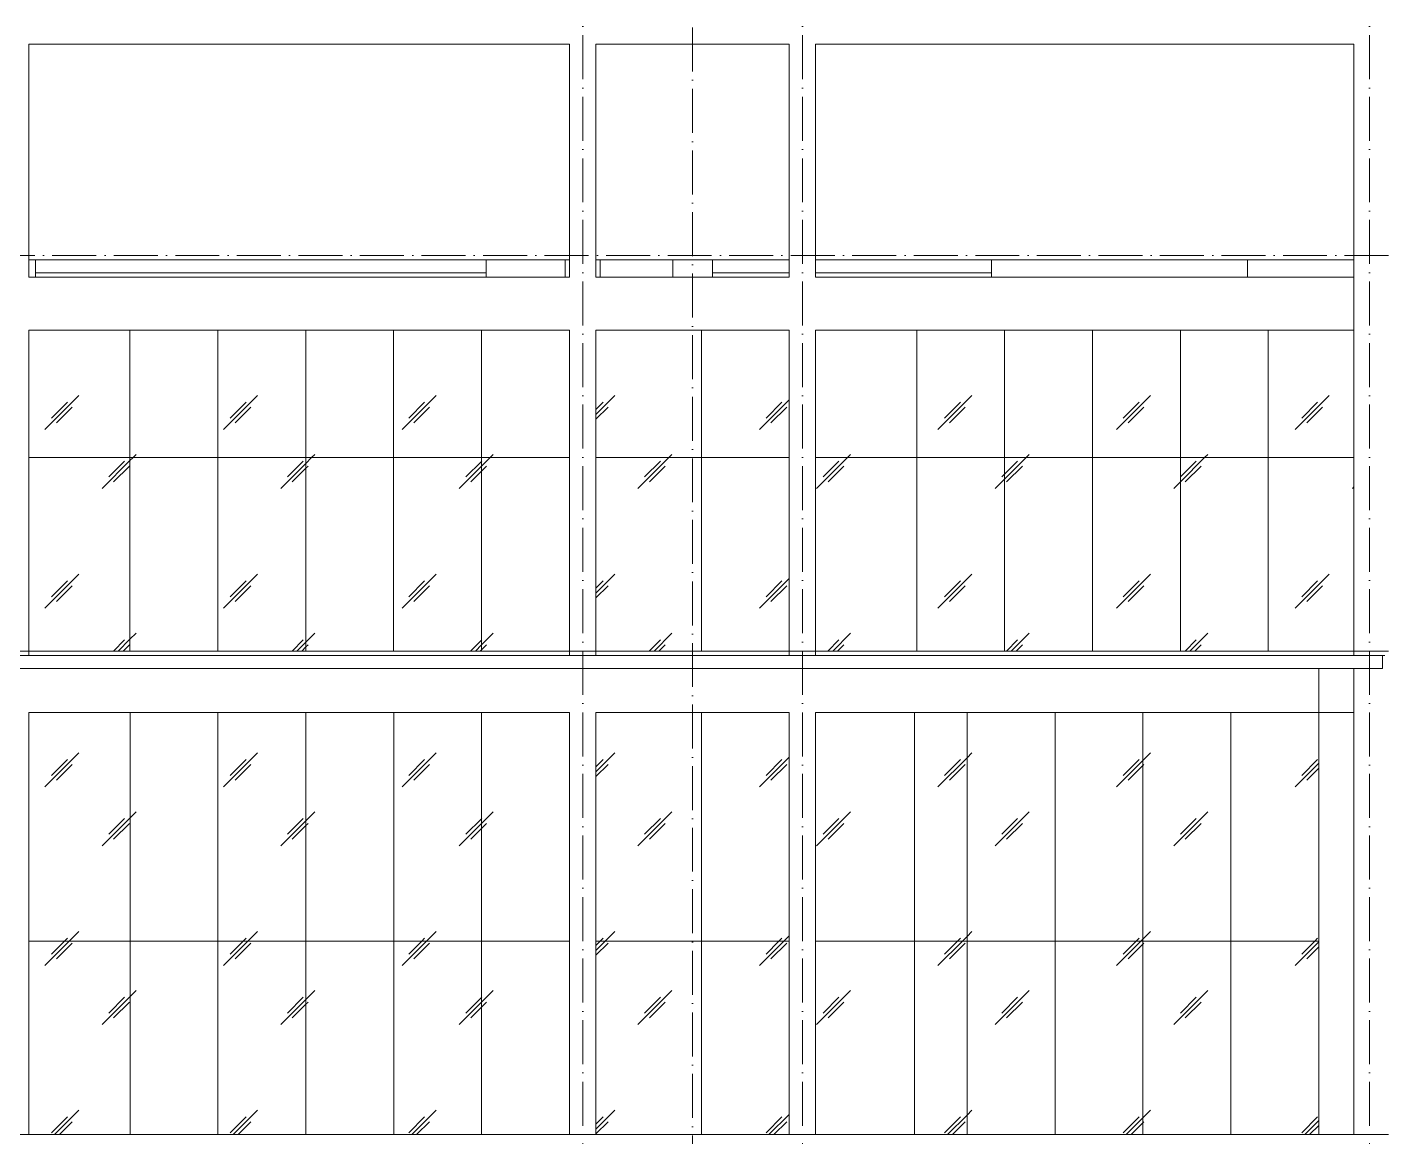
# Model space of a CAD drawing. Header units: millimetres. Extents: x -99196 to 12099, y -10111 to 93550.
# Drawn here: x -16771 to -1335, y 5475 to 18095 of the extents above; entities that cross this region are included whole.
import ezdxf
from ezdxf.xclip import XClip

# ---------------------------------------------------------------- set-up
doc = ezdxf.new("R2010")
doc.units = ezdxf.units.MM
doc.header["$XCLIPFRAME"] = 0
doc.linetypes.add('Grid Line', pattern=[14, 10, -2, 0, -2])
for name, color, linetype, lineweight in [('KINH', 152, 'Continuous', 5), ('NET CAT', 3, 'Continuous', 5), ('NET CATConcrete', 3, 'Continuous', 5), ('NET-THAY', 2, 'Continuous', 15), ('TRUC', 225, 'Continuous', 5)]:
    doc.layers.add(name, color=color, linetype=linetype, lineweight=lineweight)
pattern_1 = [(45, (-36758.4, 1401.6), (0, 2032), [253.59, -2620.09]), (45, (-36813.6, 1456.7), (0, 2032), [253.59, -2620.09]), (45, (-36889.5, 1325.7), (0, 2032), [546.2, -2327.48]), (45, (-38140.2, 2763), (0, 2032), [253.59, -2620.09]), (45, (-38195.4, 2818.2), (0, 2032), [253.59, -2620.09]), (45, (-38271.2, 2687.1), (0, 2032), [546.2, -2327.48])]

# ---------------------------------------------------------------- blocks, each defined once
blk = doc.blocks.new('System Panel - Glazed-V98-MẶT ĐỨNG 14-1')
at = {"layer": 'KINH'}
h = blk.add_hatch(dxfattribs=at)
h.set_pattern_fill('FP_1', color=256, style=0, pattern_type=2)
h.set_pattern_definition(pattern_1)
h.paths.add_polyline_path([(-2076, 5500), (-2076, 7700), (-3076, 7700), (-3076, 5500)], flags=0)
at = {"layer": 'KINH', "color": 250}
for p, q in [((-2076, 7700), (-3076, 7700)), ((-3076, 7700), (-3076, 5500))]:
    blk.add_line(p, q, dxfattribs=at)
blk = doc.blocks.new('System Panel - Glazed-V99-MẶT ĐỨNG 14-1')
at = {"layer": 'KINH'}
h = blk.add_hatch(dxfattribs=at)
h.set_pattern_fill('FP_1', color=256, style=0, pattern_type=2)
h.set_pattern_definition(pattern_1)
h.paths.add_polyline_path([(-8833, 5500), (-8101, 5500), (-8101, 7700), (-9100, 7700), (-9100, 5500)], flags=0)
at = {"layer": 'KINH', "color": 250}
for p, q in [((-8101, 7700), (-9100, 7700)), ((-9100, 7700), (-9100, 5500))]:
    blk.add_line(p, q, dxfattribs=at)
blk = doc.blocks.new('System Panel - Glazed-V100-MẶT ĐỨNG 14-1')
at = {"layer": 'KINH'}
h = blk.add_hatch(dxfattribs=at)
h.set_pattern_fill('FP_1', color=256, style=0, pattern_type=2)
h.set_pattern_definition(pattern_1)
h.paths.add_polyline_path([(-10601, 5500), (-10601, 7700), (-11600, 7700), (-11600, 5500)], flags=0)
at = {"layer": 'KINH', "color": 250}
for p, q in [((-10601, 7700), (-11600, 7700)), ((-11600, 7700), (-11600, 5500))]:
    blk.add_line(p, q, dxfattribs=at)
blk = doc.blocks.new('System Panel - Glazed-V109-MẶT ĐỨNG 14-1')
at = {"layer": 'KINH'}
h = blk.add_hatch(dxfattribs=at)
h.set_pattern_fill('FP_1', color=256, style=0, pattern_type=2)
h.set_pattern_definition(pattern_1)
h.paths.add_polyline_path([(-3076, 5500), (-3076, 7700), (-4076, 7700), (-4076, 5500)], flags=0)
at = {"layer": 'KINH', "color": 250}
for p, q in [((-3076, 7700), (-4076, 7700)), ((-4076, 7700), (-4076, 5500)), ((-3076, 5500), (-3076, 7700))]:
    blk.add_line(p, q, dxfattribs=at)
blk = doc.blocks.new('System Panel - Glazed-V110-MẶT ĐỨNG 14-1')
at = {"layer": 'KINH'}
h = blk.add_hatch(dxfattribs=at)
h.set_pattern_fill('FP_1', color=256, style=0, pattern_type=2)
h.set_pattern_definition(pattern_1)
h.paths.add_polyline_path([(-10100, 5500), (-9100, 5500), (-9100, 7700), (-10300, 7700), (-10300, 5500)], flags=0)
at = {"layer": 'KINH', "color": 250}
for p, q in [((-10100, 7700), (-10300, 7700)), ((-10300, 7700), (-10300, 5500)), ((-9100, 7700), (-10100, 7700)), ((-9100, 5500), (-9100, 7700))]:
    blk.add_line(p, q, dxfattribs=at)
blk = doc.blocks.new('System Panel - Glazed-V111-MẶT ĐỨNG 14-1')
at = {"layer": 'KINH'}
h = blk.add_hatch(dxfattribs=at)
h.set_pattern_fill('FP_1', color=256, style=0, pattern_type=2)
h.set_pattern_definition(pattern_1)
h.paths.add_polyline_path([(-11600, 5500), (-11600, 7700), (-12600, 7700), (-12600, 5500)], flags=0)
at = {"layer": 'KINH', "color": 250}
for p, q in [((-11600, 7700), (-12600, 7700)), ((-12600, 7700), (-12600, 5500)), ((-11600, 5500), (-11600, 7700))]:
    blk.add_line(p, q, dxfattribs=at)
blk = doc.blocks.new('System Panel - Glazed-V112-MẶT ĐỨNG 14-1')
at = {"layer": 'KINH'}
h = blk.add_hatch(dxfattribs=at)
h.set_pattern_fill('FP_1', color=256, style=0, pattern_type=2)
h.set_pattern_definition(pattern_1)
h.paths.add_polyline_path([(-13600, 5500), (-12600, 5500), (-12600, 7700), (-13600, 7700)], flags=0)
at = {"layer": 'KINH', "color": 250}
for p, q in [((-12600, 7700), (-13600, 7700)), ((-13600, 7700), (-13600, 5500)), ((-12600, 5500), (-12600, 7700))]:
    blk.add_line(p, q, dxfattribs=at)
blk = doc.blocks.new('System Panel - Glazed-V113-MẶT ĐỨNG 14-1')
at = {"layer": 'KINH'}
h = blk.add_hatch(dxfattribs=at)
h.set_pattern_fill('FP_1', color=256, style=0, pattern_type=2)
h.set_pattern_definition(pattern_1)
h.paths.add_polyline_path([(-13600, 5500), (-13600, 7700), (-14600, 7700), (-14600, 5500)], flags=0)
at = {"layer": 'KINH', "color": 250}
for p, q in [((-13600, 7700), (-14600, 7700)), ((-14600, 7700), (-14600, 5500)), ((-13600, 5500), (-13600, 7700))]:
    blk.add_line(p, q, dxfattribs=at)
blk = doc.blocks.new('System Panel - Glazed-V114-MẶT ĐỨNG 14-1')
at = {"layer": 'KINH'}
h = blk.add_hatch(dxfattribs=at)
h.set_pattern_fill('FP_1', color=256, style=0, pattern_type=2)
h.set_pattern_definition(pattern_1)
h.paths.add_polyline_path([(-14600, 5500), (-14600, 7700), (-15600, 7700), (-15600, 5500)], flags=0)
at = {"layer": 'KINH', "color": 250}
for p, q in [((-14600, 7700), (-15600, 7700)), ((-15600, 7700), (-15600, 5500)), ((-14600, 5500), (-14600, 7700))]:
    blk.add_line(p, q, dxfattribs=at)
blk = doc.blocks.new('System Panel - Glazed-V115-MẶT ĐỨNG 14-1')
at = {"layer": 'KINH'}
h = blk.add_hatch(dxfattribs=at)
h.set_pattern_fill('FP_1', color=256, style=0, pattern_type=2)
h.set_pattern_definition(pattern_1)
h.paths.add_polyline_path([(-16739, 5500), (-15600, 5500), (-15600, 7700), (-16751, 7700), (-16751, 5500)], flags=0)
at = {"layer": 'KINH', "color": 250}
for p, q in [((-16600, 7700), (-16751, 7700)), ((-15600, 7700), (-16600, 7700)), ((-15600, 5500), (-15600, 7700))]:
    blk.add_line(p, q, dxfattribs=at)
blk = doc.blocks.new('System Panel - Glazed-V132-MẶT ĐỨNG 14-1')
at = {"layer": 'KINH'}
h = blk.add_hatch(dxfattribs=at)
h.set_pattern_fill('FP_1', color=256, style=0, pattern_type=2)
h.set_pattern_definition(pattern_1)
h.paths.add_polyline_path([(-11600, 7700), (-10601, 7700), (-10601, 10300), (-11600, 10300), (-11600, 7942)], flags=0)
at = {"layer": 'KINH', "color": 250}
for p, q in [((-11600, 10300), (-11600, 7700)), ((-11600, 7700), (-10601, 7700))]:
    blk.add_line(p, q, dxfattribs=at)
blk = doc.blocks.new('System Panel - Glazed-V133-MẶT ĐỨNG 14-1')
at = {"layer": 'KINH'}
h = blk.add_hatch(dxfattribs=at)
h.set_pattern_fill('FP_1', color=256, style=0, pattern_type=2)
h.set_pattern_definition(pattern_1)
h.paths.add_polyline_path([(-11600, 7700), (-11600, 10300), (-12600, 10300), (-12600, 7700)], flags=0)
at = {"layer": 'KINH', "color": 250}
for p, q in [((-12600, 10300), (-12600, 7700)), ((-11600, 7700), (-11600, 10300)), ((-12600, 7700), (-11600, 7700))]:
    blk.add_line(p, q, dxfattribs=at)
blk = doc.blocks.new('System Panel - Glazed-V134-MẶT ĐỨNG 14-1')
at = {"layer": 'KINH'}
h = blk.add_hatch(dxfattribs=at)
h.set_pattern_fill('FP_1', color=256, style=0, pattern_type=2)
h.set_pattern_definition(pattern_1)
h.paths.add_polyline_path([(-12600, 7700), (-12600, 10300), (-13600, 10300), (-13600, 7700), (-12786, 7700)], flags=0)
at = {"layer": 'KINH', "color": 250}
for p, q in [((-13600, 10300), (-13600, 7700)), ((-12600, 7700), (-12600, 10300)), ((-13600, 7700), (-12600, 7700))]:
    blk.add_line(p, q, dxfattribs=at)
blk = doc.blocks.new('System Panel - Glazed-V135-MẶT ĐỨNG 14-1')
at = {"layer": 'KINH'}
h = blk.add_hatch(dxfattribs=at)
h.set_pattern_fill('FP_1', color=256, style=0, pattern_type=2)
h.set_pattern_definition(pattern_1)
h.paths.add_polyline_path([(-13600, 7700), (-13600, 10300), (-14600, 10300), (-14600, 7700)], flags=0)
at = {"layer": 'KINH', "color": 250}
for p, q in [((-14600, 10300), (-14600, 7700)), ((-13600, 7700), (-13600, 10300)), ((-14600, 7700), (-13600, 7700))]:
    blk.add_line(p, q, dxfattribs=at)
blk = doc.blocks.new('System Panel - Glazed-V136-MẶT ĐỨNG 14-1')
at = {"layer": 'KINH'}
h = blk.add_hatch(dxfattribs=at)
h.set_pattern_fill('FP_1', color=256, style=0, pattern_type=2)
h.set_pattern_definition(pattern_1)
h.paths.add_polyline_path([(-14600, 7700), (-14600, 10300), (-15600, 10300), (-15600, 7700)], flags=0)
at = {"layer": 'KINH', "color": 250}
for p, q in [((-15600, 10300), (-15600, 7700)), ((-14600, 7700), (-14600, 10300)), ((-15600, 7700), (-14600, 7700))]:
    blk.add_line(p, q, dxfattribs=at)
blk = doc.blocks.new('System Panel - Glazed-V137-MẶT ĐỨNG 14-1')
at = {"layer": 'KINH'}
h = blk.add_hatch(dxfattribs=at)
h.set_pattern_fill('FP_1', color=256, style=0, pattern_type=2)
h.set_pattern_definition(pattern_1)
h.paths.add_polyline_path([(-16600, 7700), (-15600, 7700), (-15600, 10300), (-16751, 10300), (-16751, 7700), (-16739, 7700)], flags=0)
at = {"layer": 'KINH', "color": 250}
for p, q in [((-15600, 7700), (-15600, 10300)), ((-16751, 7700), (-16600, 7700)), ((-16600, 7700), (-15600, 7700))]:
    blk.add_line(p, q, dxfattribs=at)
blk = doc.blocks.new('System Panel - Glazed-V138-MẶT ĐỨNG 14-1')
at = {"layer": 'KINH'}
h = blk.add_hatch(dxfattribs=at)
h.set_pattern_fill('FP_1', color=256, style=0, pattern_type=2)
h.set_pattern_definition(pattern_1)
h.paths.add_polyline_path([(-8833, 7700), (-8101, 7700), (-8101, 10300), (-9100, 10300), (-9100, 7700)], flags=0)
at = {"layer": 'KINH', "color": 250}
for p, q in [((-9100, 10300), (-9100, 7700)), ((-9100, 7700), (-8101, 7700))]:
    blk.add_line(p, q, dxfattribs=at)
blk = doc.blocks.new('System Panel - Glazed-V139-MẶT ĐỨNG 14-1')
at = {"layer": 'KINH'}
h = blk.add_hatch(dxfattribs=at)
h.set_pattern_fill('FP_1', color=256, style=0, pattern_type=2)
h.set_pattern_definition(pattern_1)
h.paths.add_polyline_path([(-9100, 7700), (-9100, 10300), (-10300, 10300), (-10300, 7700), (-10100, 7700)], flags=0)
at = {"layer": 'KINH', "color": 250}
for p, q in [((-10300, 10300), (-10300, 7700)), ((-9100, 7700), (-9100, 10300)), ((-10300, 7700), (-10100, 7700)), ((-10100, 7700), (-9100, 7700))]:
    blk.add_line(p, q, dxfattribs=at)
blk = doc.blocks.new('System Panel - Glazed-V140-MẶT ĐỨNG 14-1')
at = {"layer": 'KINH'}
h = blk.add_hatch(dxfattribs=at)
h.set_pattern_fill('FP_1', color=256, style=0, pattern_type=2)
h.set_pattern_definition(pattern_1)
h.paths.add_polyline_path([(-2076, 7700), (-2076, 10300), (-3076, 10300), (-3076, 7700)], flags=0)
at = {"layer": 'KINH', "color": 250}
for p, q in [((-3076, 10300), (-3076, 7700)), ((-3076, 7700), (-2076, 7700))]:
    blk.add_line(p, q, dxfattribs=at)
blk = doc.blocks.new('System Panel - Glazed-V141-MẶT ĐỨNG 14-1')
at = {"layer": 'KINH'}
h = blk.add_hatch(dxfattribs=at)
h.set_pattern_fill('FP_1', color=256, style=0, pattern_type=2)
h.set_pattern_definition(pattern_1)
h.paths.add_polyline_path([(-3076, 7700), (-3076, 10300), (-4076, 10300), (-4076, 7700)], flags=0)
at = {"layer": 'KINH', "color": 250}
for p, q in [((-4076, 10300), (-4076, 7700)), ((-3076, 7700), (-3076, 10300)), ((-4076, 7700), (-3076, 7700))]:
    blk.add_line(p, q, dxfattribs=at)
blk = doc.blocks.new('System Panel - Glazed-V142-MẶT ĐỨNG 14-1')
at = {"layer": 'KINH'}
h = blk.add_hatch(dxfattribs=at)
h.set_pattern_fill('FP_1', color=256, style=0, pattern_type=2)
h.set_pattern_definition(pattern_1)
h.paths.add_polyline_path([(-5076, 5500), (-4076, 5500), (-4076, 7700), (-5076, 7700)], flags=0)
at = {"layer": 'KINH', "color": 250}
for p, q in [((-4076, 7700), (-5076, 7700)), ((-5076, 7700), (-5076, 5500)), ((-4076, 5500), (-4076, 7700))]:
    blk.add_line(p, q, dxfattribs=at)
blk = doc.blocks.new('System Panel - Glazed-V143-MẶT ĐỨNG 14-1')
at = {"layer": 'KINH'}
h = blk.add_hatch(dxfattribs=at)
h.set_pattern_fill('FP_1', color=256, style=0, pattern_type=2)
h.set_pattern_definition(pattern_1)
h.paths.add_polyline_path([(-4879, 7700), (-4076, 7700), (-4076, 10300), (-5076, 10300), (-5076, 7700)], flags=0)
at = {"layer": 'KINH', "color": 250}
for p, q in [((-5076, 10300), (-5076, 7700)), ((-4076, 7700), (-4076, 10300)), ((-5076, 7700), (-4076, 7700))]:
    blk.add_line(p, q, dxfattribs=at)
blk = doc.blocks.new('System Panel - Glazed-V144-MẶT ĐỨNG 14-1')
at = {"layer": 'KINH'}
h = blk.add_hatch(dxfattribs=at)
h.set_pattern_fill('FP_1', color=256, style=0, pattern_type=2)
h.set_pattern_definition(pattern_1)
h.paths.add_polyline_path([(-5076, 5500), (-5076, 7700), (-6076, 7700), (-6076, 5500)], flags=0)
at = {"layer": 'KINH', "color": 250}
for p, q in [((-5076, 7700), (-6076, 7700)), ((-6076, 7700), (-6076, 5500)), ((-5076, 5500), (-5076, 7700))]:
    blk.add_line(p, q, dxfattribs=at)
blk = doc.blocks.new('System Panel - Glazed-V145-MẶT ĐỨNG 14-1')
at = {"layer": 'KINH'}
h = blk.add_hatch(dxfattribs=at)
h.set_pattern_fill('FP_1', color=256, style=0, pattern_type=2)
h.set_pattern_definition(pattern_1)
h.paths.add_polyline_path([(-5076, 7700), (-5076, 10300), (-6076, 10300), (-6076, 7700)], flags=0)
at = {"layer": 'KINH', "color": 250}
for p, q in [((-6076, 10300), (-6076, 7700)), ((-5076, 7700), (-5076, 10300)), ((-6076, 7700), (-5076, 7700))]:
    blk.add_line(p, q, dxfattribs=at)
blk = doc.blocks.new('System Panel - Glazed-464995-MẶT ĐỨNG 14-1')
at = {"layer": 'KINH'}
h = blk.add_hatch(dxfattribs=at)
h.set_pattern_fill('FP_1', color=256, style=0, pattern_type=2)
h.set_pattern_definition(pattern_1)
h.paths.add_polyline_path([(-6076, 5500), (-6076, 7700), (-6676, 7700), (-6676, 5500)], flags=0)
at = {"layer": 'KINH', "color": 250}
for p, q in [((-6076, 7700), (-6676, 7700)), ((-6676, 7700), (-6676, 5500)), ((-6076, 5500), (-6076, 7700))]:
    blk.add_line(p, q, dxfattribs=at)
blk = doc.blocks.new('System Panel - Glazed-503890-MẶT ĐỨNG 14-1')
at = {"layer": 'KINH'}
h = blk.add_hatch(dxfattribs=at)
h.set_pattern_fill('FP_1', color=256, style=0, pattern_type=2)
h.set_pattern_definition(pattern_1)
h.paths.add_polyline_path([(-6676, 7700), (-6076, 7700), (-6076, 10300), (-6676, 10300), (-6676, 7942)], flags=0)
at = {"layer": 'KINH', "color": 250}
for p, q in [((-6676, 10300), (-6676, 7700)), ((-6076, 7700), (-6076, 10300)), ((-6676, 7700), (-6076, 7700))]:
    blk.add_line(p, q, dxfattribs=at)
blk = doc.blocks.new('System Panel - Glazed-790185-MẶT ĐỨNG 14-1')
at = {"layer": 'KINH'}
h = blk.add_hatch(dxfattribs=at)
h.set_pattern_fill('FP_1', color=256, style=0, pattern_type=2)
h.set_pattern_definition(pattern_1)
h.paths.add_polyline_path([(-6676, 5500), (-6676, 7700), (-7801, 7700), (-7801, 5500)], flags=0)
at = {"layer": 'KINH', "color": 250}
for p, q in [((-6676, 7700), (-7801, 7700)), ((-6676, 5500), (-6676, 7700))]:
    blk.add_line(p, q, dxfattribs=at)
blk = doc.blocks.new('System Panel - Glazed-790186-MẶT ĐỨNG 14-1')
at = {"layer": 'KINH'}
h = blk.add_hatch(dxfattribs=at)
h.set_pattern_fill('FP_1', color=256, style=0, pattern_type=2)
h.set_pattern_definition(pattern_1)
h.paths.add_polyline_path([(-6676, 7700), (-6676, 10300), (-7801, 10300), (-7801, 7700)], flags=0)
at = {"layer": 'KINH', "color": 250}
for p, q in [((-6676, 7700), (-6676, 10300)), ((-7801, 7700), (-6676, 7700))]:
    blk.add_line(p, q, dxfattribs=at)
blk = doc.blocks.new('System Panel - Glazed-V204-MẶT ĐỨNG 14-1')
at = {"layer": 'KINH'}
h = blk.add_hatch(dxfattribs=at)
h.set_pattern_fill('FP_1', color=256, style=0, pattern_type=2)
h.set_pattern_definition(pattern_1)
h.paths.add_polyline_path([(-1676, 11000), (-1676, 13200), (-2650, 13200), (-2650, 11000)], flags=0)
at = {"layer": 'KINH', "color": 250}
for p, q in [((-1676, 13200), (-2650, 13200)), ((-2650, 13200), (-2650, 11000))]:
    blk.add_line(p, q, dxfattribs=at)
blk = doc.blocks.new('System Panel - Glazed-V205-MẶT ĐỨNG 14-1')
at = {"layer": 'KINH'}
h = blk.add_hatch(dxfattribs=at)
h.set_pattern_fill('FP_1', color=256, style=0, pattern_type=2)
h.set_pattern_definition(pattern_1)
h.paths.add_polyline_path([(-8833, 11000), (-8101, 11000), (-8101, 13200), (-9100, 13200), (-9100, 11000)], flags=0)
at = {"layer": 'KINH', "color": 250}
for p, q in [((-8101, 13200), (-9100, 13200)), ((-9100, 13200), (-9100, 11000))]:
    blk.add_line(p, q, dxfattribs=at)
blk = doc.blocks.new('System Panel - Glazed-V206-MẶT ĐỨNG 14-1')
at = {"layer": 'KINH'}
h = blk.add_hatch(dxfattribs=at)
h.set_pattern_fill('FP_1', color=256, style=0, pattern_type=2)
h.set_pattern_definition(pattern_1)
h.paths.add_polyline_path([(-10601, 11000), (-10601, 13200), (-11601, 13200), (-11601, 11000)], flags=0)
at = {"layer": 'KINH', "color": 250}
for p, q in [((-10601, 13200), (-11601, 13200)), ((-11601, 13200), (-11601, 11000))]:
    blk.add_line(p, q, dxfattribs=at)
blk = doc.blocks.new('System Panel - Glazed-V215-MẶT ĐỨNG 14-1')
at = {"layer": 'KINH'}
h = blk.add_hatch(dxfattribs=at)
h.set_pattern_fill('FP_1', color=256, style=0, pattern_type=2)
h.set_pattern_definition(pattern_1)
h.paths.add_polyline_path([(-3650, 11000), (-2650, 11000), (-2650, 13200), (-3650, 13200), (-3650, 11358)], flags=0)
at = {"layer": 'KINH', "color": 250}
for p, q in [((-2650, 13200), (-3650, 13200)), ((-3650, 13200), (-3650, 11000)), ((-2650, 11000), (-2650, 13200))]:
    blk.add_line(p, q, dxfattribs=at)
blk = doc.blocks.new('System Panel - Glazed-V216-MẶT ĐỨNG 14-1')
at = {"layer": 'KINH'}
h = blk.add_hatch(dxfattribs=at)
h.set_pattern_fill('FP_1', color=256, style=0, pattern_type=2)
h.set_pattern_definition(pattern_1)
h.paths.add_polyline_path([(-9100, 11000), (-9100, 13200), (-10300, 13200), (-10300, 11000), (-10100, 11000)], flags=0)
at = {"layer": 'KINH', "color": 250}
for p, q in [((-10100, 13200), (-10300, 13200)), ((-10300, 13200), (-10300, 11000)), ((-9100, 13200), (-10100, 13200)), ((-9100, 11000), (-9100, 13200))]:
    blk.add_line(p, q, dxfattribs=at)
blk = doc.blocks.new('System Panel - Glazed-V217-MẶT ĐỨNG 14-1')
at = {"layer": 'KINH'}
h = blk.add_hatch(dxfattribs=at)
h.set_pattern_fill('FP_1', color=256, style=0, pattern_type=2)
h.set_pattern_definition(pattern_1)
h.paths.add_polyline_path([(-11601, 11000), (-11601, 13200), (-12601, 13200), (-12601, 11000)], flags=0)
at = {"layer": 'KINH', "color": 250}
for p, q in [((-11601, 13200), (-12601, 13200)), ((-12601, 13200), (-12601, 11000)), ((-11601, 11000), (-11601, 13200))]:
    blk.add_line(p, q, dxfattribs=at)
blk = doc.blocks.new('System Panel - Glazed-V218-MẶT ĐỨNG 14-1')
at = {"layer": 'KINH'}
h = blk.add_hatch(dxfattribs=at)
h.set_pattern_fill('FP_1', color=256, style=0, pattern_type=2)
h.set_pattern_definition(pattern_1)
h.paths.add_polyline_path([(-13601, 11000), (-12601, 11000), (-12601, 13200), (-13601, 13200), (-13601, 11358)], flags=0)
at = {"layer": 'KINH', "color": 250}
for p, q in [((-12601, 13200), (-13601, 13200)), ((-13601, 13200), (-13601, 11000)), ((-12601, 11000), (-12601, 13200))]:
    blk.add_line(p, q, dxfattribs=at)
blk = doc.blocks.new('System Panel - Glazed-V219-MẶT ĐỨNG 14-1')
at = {"layer": 'KINH'}
h = blk.add_hatch(dxfattribs=at)
h.set_pattern_fill('FP_1', color=256, style=0, pattern_type=2)
h.set_pattern_definition(pattern_1)
h.paths.add_polyline_path([(-13601, 11000), (-13601, 13200), (-14601, 13200), (-14601, 11000)], flags=0)
at = {"layer": 'KINH', "color": 250}
for p, q in [((-13601, 13200), (-14601, 13200)), ((-14601, 13200), (-14601, 11000)), ((-13601, 11000), (-13601, 13200))]:
    blk.add_line(p, q, dxfattribs=at)
blk = doc.blocks.new('System Panel - Glazed-V220-MẶT ĐỨNG 14-1')
at = {"layer": 'KINH'}
h = blk.add_hatch(dxfattribs=at)
h.set_pattern_fill('FP_1', color=256, style=0, pattern_type=2)
h.set_pattern_definition(pattern_1)
h.paths.add_polyline_path([(-14601, 11000), (-14601, 13200), (-15601, 13200), (-15601, 11000)], flags=0)
at = {"layer": 'KINH', "color": 250}
for p, q in [((-14601, 13200), (-15601, 13200)), ((-15601, 13200), (-15601, 11000)), ((-14601, 11000), (-14601, 13200))]:
    blk.add_line(p, q, dxfattribs=at)
blk = doc.blocks.new('System Panel - Glazed-523004-MẶT ĐỨNG 14-1')
at = {"layer": 'KINH'}
h = blk.add_hatch(dxfattribs=at)
h.set_pattern_fill('FP_1', color=256, style=0, pattern_type=2)
h.set_pattern_definition(pattern_1)
h.paths.add_polyline_path([(-16750, 11000), (-15601, 11000), (-15601, 13200), (-16750, 13200), (-16750, 11358)], flags=0)
at = {"layer": 'KINH', "color": 250}
for p, q in [((-16601, 13200), (-16750, 13200)), ((-16750, 13200), (-16750, 11000)), ((-15601, 13200), (-16601, 13200)), ((-15601, 11000), (-15601, 13200))]:
    blk.add_line(p, q, dxfattribs=at)
blk = doc.blocks.new('System Panel - Glazed-V238-MẶT ĐỨNG 14-1')
at = {"layer": 'KINH'}
h = blk.add_hatch(dxfattribs=at)
h.set_pattern_fill('FP_1', color=256, style=0, pattern_type=2)
h.set_pattern_definition(pattern_1)
h.paths.add_polyline_path([(-11326, 13200), (-10601, 13200), (-10601, 14650), (-11601, 14650), (-11601, 13200)], flags=0)
at = {"layer": 'KINH', "color": 250}
for p, q in [((-11601, 14650), (-11601, 13200)), ((-11601, 13200), (-10601, 13200))]:
    blk.add_line(p, q, dxfattribs=at)
blk = doc.blocks.new('System Panel - Glazed-V239-MẶT ĐỨNG 14-1')
at = {"layer": 'KINH'}
h = blk.add_hatch(dxfattribs=at)
h.set_pattern_fill('FP_1', color=256, style=0, pattern_type=2)
h.set_pattern_definition(pattern_1)
h.paths.add_polyline_path([(-11601, 13200), (-11601, 14650), (-12601, 14650), (-12601, 13200)], flags=0)
at = {"layer": 'KINH', "color": 250}
for p, q in [((-12601, 14650), (-12601, 13200)), ((-11601, 13200), (-11601, 14650)), ((-12601, 13200), (-11601, 13200))]:
    blk.add_line(p, q, dxfattribs=at)
blk = doc.blocks.new('System Panel - Glazed-V240-MẶT ĐỨNG 14-1')
at = {"layer": 'KINH'}
h = blk.add_hatch(dxfattribs=at)
h.set_pattern_fill('FP_1', color=256, style=0, pattern_type=2)
h.set_pattern_definition(pattern_1)
h.paths.add_polyline_path([(-12601, 13200), (-12601, 14650), (-13601, 14650), (-13601, 13200)], flags=0)
at = {"layer": 'KINH', "color": 250}
for p, q in [((-13601, 14650), (-13601, 13200)), ((-12601, 13200), (-12601, 14650)), ((-13601, 13200), (-12601, 13200))]:
    blk.add_line(p, q, dxfattribs=at)
blk = doc.blocks.new('System Panel - Glazed-V241-MẶT ĐỨNG 14-1')
at = {"layer": 'KINH'}
h = blk.add_hatch(dxfattribs=at)
h.set_pattern_fill('FP_1', color=256, style=0, pattern_type=2)
h.set_pattern_definition(pattern_1)
h.paths.add_polyline_path([(-13601, 13200), (-13601, 14650), (-14601, 14650), (-14601, 13200)], flags=0)
at = {"layer": 'KINH', "color": 250}
for p, q in [((-14601, 14650), (-14601, 13200)), ((-13601, 13200), (-13601, 14650)), ((-14601, 13200), (-13601, 13200))]:
    blk.add_line(p, q, dxfattribs=at)
blk = doc.blocks.new('System Panel - Glazed-V242-MẶT ĐỨNG 14-1')
at = {"layer": 'KINH'}
h = blk.add_hatch(dxfattribs=at)
h.set_pattern_fill('FP_1', color=256, style=0, pattern_type=2)
h.set_pattern_definition(pattern_1)
h.paths.add_polyline_path([(-14601, 13200), (-14601, 14650), (-15601, 14650), (-15601, 13200)], flags=0)
at = {"layer": 'KINH', "color": 250}
for p, q in [((-15601, 14650), (-15601, 13200)), ((-14601, 13200), (-14601, 14650)), ((-15601, 13200), (-14601, 13200))]:
    blk.add_line(p, q, dxfattribs=at)
blk = doc.blocks.new('System Panel - Glazed-610719-MẶT ĐỨNG 14-1')
at = {"layer": 'KINH'}
h = blk.add_hatch(dxfattribs=at)
h.set_pattern_fill('FP_1', color=256, style=0, pattern_type=2)
h.set_pattern_definition(pattern_1)
h.paths.add_polyline_path([(-16601, 13200), (-15601, 13200), (-15601, 14650), (-16750, 14650), (-16750, 13200), (-16739, 13200)], flags=0)
at = {"layer": 'KINH', "color": 250}
for p, q in [((-16750, 14650), (-16750, 13200)), ((-15601, 13200), (-15601, 14650)), ((-16750, 13200), (-16601, 13200)), ((-16601, 13200), (-15601, 13200))]:
    blk.add_line(p, q, dxfattribs=at)
blk = doc.blocks.new('System Panel - Glazed-V243-MẶT ĐỨNG 14-1')
at = {"layer": 'KINH'}
h = blk.add_hatch(dxfattribs=at)
h.set_pattern_fill('FP_1', color=256, style=0, pattern_type=2)
h.set_pattern_definition(pattern_1)
h.paths.add_polyline_path([(-9100, 13200), (-8101, 13200), (-8101, 14650), (-9100, 14650)], flags=0)
at = {"layer": 'KINH', "color": 250}
for p, q in [((-9100, 14650), (-9100, 13200)), ((-9100, 13200), (-8101, 13200))]:
    blk.add_line(p, q, dxfattribs=at)
blk = doc.blocks.new('System Panel - Glazed-610720-MẶT ĐỨNG 14-1')
at = {"layer": 'KINH'}
h = blk.add_hatch(dxfattribs=at)
h.set_pattern_fill('FP_1', color=256, style=0, pattern_type=2)
h.set_pattern_definition(pattern_1)
h.paths.add_polyline_path([(-10100, 13200), (-9100, 13200), (-9100, 14650), (-10300, 14650), (-10300, 13200)], flags=0)
at = {"layer": 'KINH', "color": 250}
for p, q in [((-10300, 14650), (-10300, 13200)), ((-9100, 13200), (-9100, 14650)), ((-10300, 13200), (-10100, 13200)), ((-10100, 13200), (-9100, 13200))]:
    blk.add_line(p, q, dxfattribs=at)
blk = doc.blocks.new('System Panel - Glazed-V244-MẶT ĐỨNG 14-1')
at = {"layer": 'KINH'}
h = blk.add_hatch(dxfattribs=at)
h.set_pattern_fill('FP_1', color=256, style=0, pattern_type=2)
h.set_pattern_definition(pattern_1)
h.paths.add_polyline_path([(-1676, 13200), (-1676, 14650), (-2650, 14650), (-2650, 13200)], flags=0)
at = {"layer": 'KINH', "color": 250}
for p, q in [((-2650, 14650), (-2650, 13200)), ((-2650, 13200), (-1676, 13200))]:
    blk.add_line(p, q, dxfattribs=at)
blk = doc.blocks.new('System Panel - Glazed-V245-MẶT ĐỨNG 14-1')
at = {"layer": 'KINH'}
h = blk.add_hatch(dxfattribs=at)
h.set_pattern_fill('FP_1', color=256, style=0, pattern_type=2)
h.set_pattern_definition(pattern_1)
h.paths.add_polyline_path([(-2650, 13200), (-2650, 14650), (-3650, 14650), (-3650, 13200)], flags=0)
at = {"layer": 'KINH', "color": 250}
for p, q in [((-3650, 14650), (-3650, 13200)), ((-2650, 13200), (-2650, 14650)), ((-3650, 13200), (-2650, 13200))]:
    blk.add_line(p, q, dxfattribs=at)
blk = doc.blocks.new('System Panel - Glazed-V246-MẶT ĐỨNG 14-1')
at = {"layer": 'KINH'}
h = blk.add_hatch(dxfattribs=at)
h.set_pattern_fill('FP_1', color=256, style=0, pattern_type=2)
h.set_pattern_definition(pattern_1)
h.paths.add_polyline_path([(-3650, 11000), (-3650, 13200), (-4650, 13200), (-4650, 11000)], flags=0)
at = {"layer": 'KINH', "color": 250}
for p, q in [((-3650, 13200), (-4650, 13200)), ((-4650, 13200), (-4650, 11000)), ((-3650, 11000), (-3650, 13200))]:
    blk.add_line(p, q, dxfattribs=at)
blk = doc.blocks.new('System Panel - Glazed-V247-MẶT ĐỨNG 14-1')
at = {"layer": 'KINH'}
h = blk.add_hatch(dxfattribs=at)
h.set_pattern_fill('FP_1', color=256, style=0, pattern_type=2)
h.set_pattern_definition(pattern_1)
h.paths.add_polyline_path([(-3650, 13200), (-3650, 14650), (-4650, 14650), (-4650, 13200)], flags=0)
at = {"layer": 'KINH', "color": 250}
for p, q in [((-4650, 14650), (-4650, 13200)), ((-3650, 13200), (-3650, 14650)), ((-4650, 13200), (-3650, 13200))]:
    blk.add_line(p, q, dxfattribs=at)
blk = doc.blocks.new('System Panel - Glazed-V248-MẶT ĐỨNG 14-1')
at = {"layer": 'KINH'}
h = blk.add_hatch(dxfattribs=at)
h.set_pattern_fill('FP_1', color=256, style=0, pattern_type=2)
h.set_pattern_definition(pattern_1)
h.paths.add_polyline_path([(-4650, 11000), (-4650, 13200), (-5650, 13200), (-5650, 11000), (-4879, 11000)], flags=0)
at = {"layer": 'KINH', "color": 250}
for p, q in [((-4650, 13200), (-5650, 13200)), ((-5650, 13200), (-5650, 11000)), ((-4650, 11000), (-4650, 13200))]:
    blk.add_line(p, q, dxfattribs=at)
blk = doc.blocks.new('System Panel - Glazed-V249-MẶT ĐỨNG 14-1')
at = {"layer": 'KINH'}
h = blk.add_hatch(dxfattribs=at)
h.set_pattern_fill('FP_1', color=256, style=0, pattern_type=2)
h.set_pattern_definition(pattern_1)
h.paths.add_polyline_path([(-4650, 13200), (-4650, 14650), (-5650, 14650), (-5650, 13200), (-4879, 13200)], flags=0)
at = {"layer": 'KINH', "color": 250}
for p, q in [((-5650, 14650), (-5650, 13200)), ((-4650, 13200), (-4650, 14650)), ((-5650, 13200), (-4650, 13200))]:
    blk.add_line(p, q, dxfattribs=at)
blk = doc.blocks.new('System Panel - Glazed-V250-MẶT ĐỨNG 14-1')
at = {"layer": 'KINH'}
h = blk.add_hatch(dxfattribs=at)
h.set_pattern_fill('FP_1', color=256, style=0, pattern_type=2)
h.set_pattern_definition(pattern_1)
h.paths.add_polyline_path([(-5650, 11000), (-5650, 13200), (-6650, 13200), (-6650, 11000)], flags=0)
at = {"layer": 'KINH', "color": 250}
for p, q in [((-5650, 13200), (-6650, 13200)), ((-6650, 13200), (-6650, 11000)), ((-5650, 11000), (-5650, 13200))]:
    blk.add_line(p, q, dxfattribs=at)
blk = doc.blocks.new('System Panel - Glazed-V251-MẶT ĐỨNG 14-1')
at = {"layer": 'KINH'}
h = blk.add_hatch(dxfattribs=at)
h.set_pattern_fill('FP_1', color=256, style=0, pattern_type=2)
h.set_pattern_definition(pattern_1)
h.paths.add_polyline_path([(-5650, 13200), (-5650, 14650), (-6650, 14650), (-6650, 13200)], flags=0)
at = {"layer": 'KINH', "color": 250}
for p, q in [((-6650, 14650), (-6650, 13200)), ((-5650, 13200), (-5650, 14650)), ((-6650, 13200), (-5650, 13200))]:
    blk.add_line(p, q, dxfattribs=at)
blk = doc.blocks.new('System Panel - Glazed-482605-MẶT ĐỨNG 14-1')
at = {"layer": 'KINH'}
h = blk.add_hatch(dxfattribs=at)
h.set_pattern_fill('FP_1', color=256, style=0, pattern_type=2)
h.set_pattern_definition(pattern_1)
h.paths.add_polyline_path([(-6650, 11000), (-6650, 13200), (-7800, 13200), (-7800, 11000)], flags=0)
at = {"layer": 'KINH', "color": 250}
for p, q in [((-6650, 13200), (-7800, 13200)), ((-7800, 13200), (-7800, 11000)), ((-6650, 11000), (-6650, 13200))]:
    blk.add_line(p, q, dxfattribs=at)
blk = doc.blocks.new('System Panel - Glazed-610721-MẶT ĐỨNG 14-1')
at = {"layer": 'KINH'}
h = blk.add_hatch(dxfattribs=at)
h.set_pattern_fill('FP_1', color=256, style=0, pattern_type=2)
h.set_pattern_definition(pattern_1)
h.paths.add_polyline_path([(-6650, 13200), (-6650, 14650), (-7800, 14650), (-7800, 13200)], flags=0)
at = {"layer": 'KINH', "color": 250}
for p, q in [((-7800, 14650), (-7800, 13200)), ((-6650, 13200), (-6650, 14650)), ((-7800, 13200), (-6650, 13200))]:
    blk.add_line(p, q, dxfattribs=at)
blk = doc.blocks.new('ALC1807-ASCENT PLAZA-TANG 1_2_rvt-1-MẶT ĐỨNG 14-1')
at = {"layer": 'NET-THAY', "color": 7}
for p, q in [((-16751, 15450), (-10601, 15450)), ((-10301, 15450), (-8101, 15450)), ((-7801, 15450), (-1676, 15450)), ((-5801, 15250), (-5801, 15450)), ((-2887, 15450), (-2887, 15250)), ((-2076, 5500), (-2076, 10800)), ((-2076, 10800), (-1976, 10800)), ((-1676, 10800), (-1976, 10800)), ((-1676, 5500), (-1676, 10800))]:
    blk.add_line(p, q, dxfattribs=at)
at = {"layer": 'NET-THAY', "color": 10, "lineweight": 9}
for p, q in [((-39351, 11000), (-1326, 11000)), ((-1326, 10950), (-39351, 10950)), ((-39360, 5500), (-1335, 5500))]:
    blk.add_line(p, q, dxfattribs=at)
at = {"color": 10, "lineweight": 9}
for name in ['System Panel - Glazed-610719-MẶT ĐỨNG 14-1', 'System Panel - Glazed-V242-MẶT ĐỨNG 14-1', 'System Panel - Glazed-V241-MẶT ĐỨNG 14-1', 'System Panel - Glazed-V240-MẶT ĐỨNG 14-1', 'System Panel - Glazed-V239-MẶT ĐỨNG 14-1', 'System Panel - Glazed-V238-MẶT ĐỨNG 14-1', 'System Panel - Glazed-610720-MẶT ĐỨNG 14-1', 'System Panel - Glazed-V243-MẶT ĐỨNG 14-1', 'System Panel - Glazed-610721-MẶT ĐỨNG 14-1', 'System Panel - Glazed-V251-MẶT ĐỨNG 14-1', 'System Panel - Glazed-V249-MẶT ĐỨNG 14-1', 'System Panel - Glazed-V247-MẶT ĐỨNG 14-1', 'System Panel - Glazed-V245-MẶT ĐỨNG 14-1', 'System Panel - Glazed-V244-MẶT ĐỨNG 14-1', 'System Panel - Glazed-523004-MẶT ĐỨNG 14-1', 'System Panel - Glazed-V220-MẶT ĐỨNG 14-1', 'System Panel - Glazed-V219-MẶT ĐỨNG 14-1', 'System Panel - Glazed-V218-MẶT ĐỨNG 14-1', 'System Panel - Glazed-V217-MẶT ĐỨNG 14-1', 'System Panel - Glazed-V206-MẶT ĐỨNG 14-1', 'System Panel - Glazed-V216-MẶT ĐỨNG 14-1', 'System Panel - Glazed-V205-MẶT ĐỨNG 14-1', 'System Panel - Glazed-482605-MẶT ĐỨNG 14-1', 'System Panel - Glazed-V250-MẶT ĐỨNG 14-1', 'System Panel - Glazed-V248-MẶT ĐỨNG 14-1', 'System Panel - Glazed-V246-MẶT ĐỨNG 14-1', 'System Panel - Glazed-V215-MẶT ĐỨNG 14-1', 'System Panel - Glazed-V204-MẶT ĐỨNG 14-1', 'System Panel - Glazed-V137-MẶT ĐỨNG 14-1', 'System Panel - Glazed-V136-MẶT ĐỨNG 14-1', 'System Panel - Glazed-V135-MẶT ĐỨNG 14-1', 'System Panel - Glazed-V134-MẶT ĐỨNG 14-1', 'System Panel - Glazed-V133-MẶT ĐỨNG 14-1', 'System Panel - Glazed-V132-MẶT ĐỨNG 14-1', 'System Panel - Glazed-V139-MẶT ĐỨNG 14-1', 'System Panel - Glazed-V138-MẶT ĐỨNG 14-1', 'System Panel - Glazed-790186-MẶT ĐỨNG 14-1', 'System Panel - Glazed-503890-MẶT ĐỨNG 14-1', 'System Panel - Glazed-V145-MẶT ĐỨNG 14-1', 'System Panel - Glazed-V143-MẶT ĐỨNG 14-1', 'System Panel - Glazed-V141-MẶT ĐỨNG 14-1', 'System Panel - Glazed-V140-MẶT ĐỨNG 14-1', 'System Panel - Glazed-V115-MẶT ĐỨNG 14-1', 'System Panel - Glazed-V114-MẶT ĐỨNG 14-1', 'System Panel - Glazed-V113-MẶT ĐỨNG 14-1', 'System Panel - Glazed-V112-MẶT ĐỨNG 14-1', 'System Panel - Glazed-V111-MẶT ĐỨNG 14-1', 'System Panel - Glazed-V100-MẶT ĐỨNG 14-1', 'System Panel - Glazed-V110-MẶT ĐỨNG 14-1', 'System Panel - Glazed-V99-MẶT ĐỨNG 14-1', 'System Panel - Glazed-790185-MẶT ĐỨNG 14-1', 'System Panel - Glazed-464995-MẶT ĐỨNG 14-1', 'System Panel - Glazed-V144-MẶT ĐỨNG 14-1', 'System Panel - Glazed-V142-MẶT ĐỨNG 14-1', 'System Panel - Glazed-V109-MẶT ĐỨNG 14-1', 'System Panel - Glazed-V98-MẶT ĐỨNG 14-1']:
    blk.add_blockref(name, (0, 0), dxfattribs=at)

msp = doc.modelspace()

# ---------------------------------------------------------------- linework, layer by layer
at = {"layer": 'NET CAT'}
for p, q in [((-16750.5, 15250), (-16750.5, 17900)), ((-10600.5, 15250), (-10600.5, 17900)), ((-10300.5, 17900), (-10300.5, 15250)), ((-8100.5, 15250), (-8100.5, 17900)), ((-7800.5, 17900), (-7800.5, 15250)), ((-1675.5, 17900), (-1675.5, 10950)), ((-16675.5, 15450), (-16675.5, 15250)), ((-11550.5, 15450), (-11550.5, 15250)), ((-10650.5, 15250), (-10650.5, 15450)), ((-10250.5, 15450), (-10250.5, 15250)), ((-9425.5, 15250), (-9425.5, 15450)), ((-8975.5, 15450), (-8975.5, 15250)), ((-16750.5, 10950), (-16750.5, 14650)), ((-10600.5, 10950), (-10600.5, 14650)), ((-10300.5, 14650), (-10300.5, 10950)), ((-8100.5, 10950), (-8100.5, 14650)), ((-7800.5, 14650), (-7800.5, 10950)), ((-17050.5, 10950), (-16750.5, 10950)), ((-10600.5, 10950), (-10300.5, 10950)), ((-8100.5, 10950), (-7800.5, 10950)), ((-1675.5, 10950), (-1350.5, 10950)), ((-1350.5, 10950), (-1350.5, 10800)), ((-17050.5, 10800), (-16750.5, 10800)), ((-10600.5, 10800), (-10300.5, 10800)), ((-8100.5, 10800), (-7800.5, 10800)), ((-1350.5, 10800), (-1675.5, 10800)), ((-1675.5, 10800), (-1675.5, 5500)), ((-16750.5, 5500), (-16750.5, 10300)), ((-10600.5, 5500), (-10600.5, 10300)), ((-10300.5, 10300), (-10300.5, 5500)), ((-8100.5, 5500), (-8100.5, 10300)), ((-7800.5, 10300), (-7800.5, 5500))]:
    msp.add_line(p, q, dxfattribs=at)
at = {"layer": 'NET CATConcrete'}
for p, q in [((-10600.5, 17900), (-16750.5, 17900)), ((-8100.5, 17900), (-10300.5, 17900)), ((-1675.5, 17900), (-7800.5, 17900)), ((-16675.5, 15300), (-11550.5, 15300)), ((-8975.5, 15300), (-8100.5, 15300)), ((-7800.5, 15300), (-5800.5, 15300)), ((-16750.5, 15250), (-10600.5, 15250)), ((-10300.5, 15250), (-8100.5, 15250)), ((-7800.5, 15250), (-1675.5, 15250)), ((-1675.5, 14650), (-1675.5, 15250)), ((-10600.5, 14650), (-16750.5, 14650)), ((-8100.5, 14650), (-10300.5, 14650)), ((-1675.5, 14650), (-7800.5, 14650)), ((-10600.5, 10800), (-16750.5, 10800)), ((-8100.5, 10800), (-10300.5, 10800)), ((-1675.5, 10800), (-7800.5, 10800)), ((-1675.5, 10800), (-1675.5, 10300)), ((-10600.5, 10300), (-16750.5, 10300)), ((-8100.5, 10300), (-10300.5, 10300)), ((-1675.5, 10300), (-7800.5, 10300))]:
    msp.add_line(p, q, dxfattribs=at)
at = {"layer": 'NET-THAY', "lineweight": 9}
for p, q in [((-40658.1, 10950), (-10300.5, 10950)), ((-10300.5, 10950), (-1350.5, 10950)), ((-1350.5, 10800), (-1350.5, 10950)), ((-1350.5, 10800), (-38300.5, 10800))]:
    msp.add_line(p, q, dxfattribs=at)
at = {"layer": 'TRUC', "linetype": 'Grid Line', "ltscale": 50}
for p, q in [((-10450.5, -4900), (-10450.5, 91838.4)), ((-9200.5, -6911.3), (-9200.5, 91838.4)), ((-7950.5, -4900), (-7950.5, 91838.4)), ((-1500.5, -4900), (-1500.5, 91838.4)), ((-99096.4, 15500), (11999.5, 15500)), ((-99096.4, 11000), (11999.5, 11000)), ((-99096.4, 5500), (11999.5, 5500))]:
    msp.add_line(p, q, dxfattribs=at)

# ---------------------------------------------------------------- block references
at = {"lineweight": 5}
ref = msp.add_blockref('ALC1807-ASCENT PLAZA-TANG 1_2_rvt-1-MẶT ĐỨNG 14-1', (0, 0), dxfattribs=at)
XClip(ref).set_block_clipping_path([(-97229.9352338679, -1200), (11999.4757495321, 93768.975705676)])

doc.saveas('drawing.dxf')
